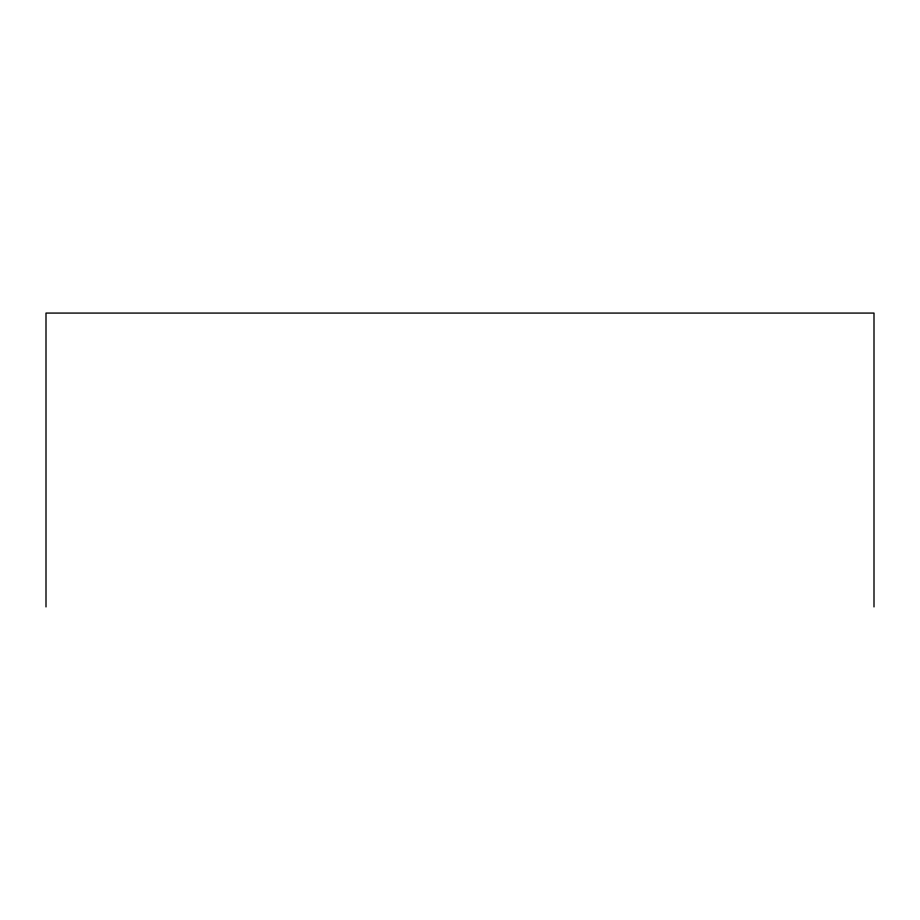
<?xml version="1.0" encoding="UTF-8"?>
<svg xmlns="http://www.w3.org/2000/svg" width="920" height="920" viewBox="0 0 920 920"><rect width="100%" height="100%" fill="white"/><g stroke="black" fill="none" stroke-linecap="round" stroke-linejoin="round"><path stroke-width="1.38" d="M874 606.924L874 313.076L46 313.076L46 606.924"/></g></svg>
